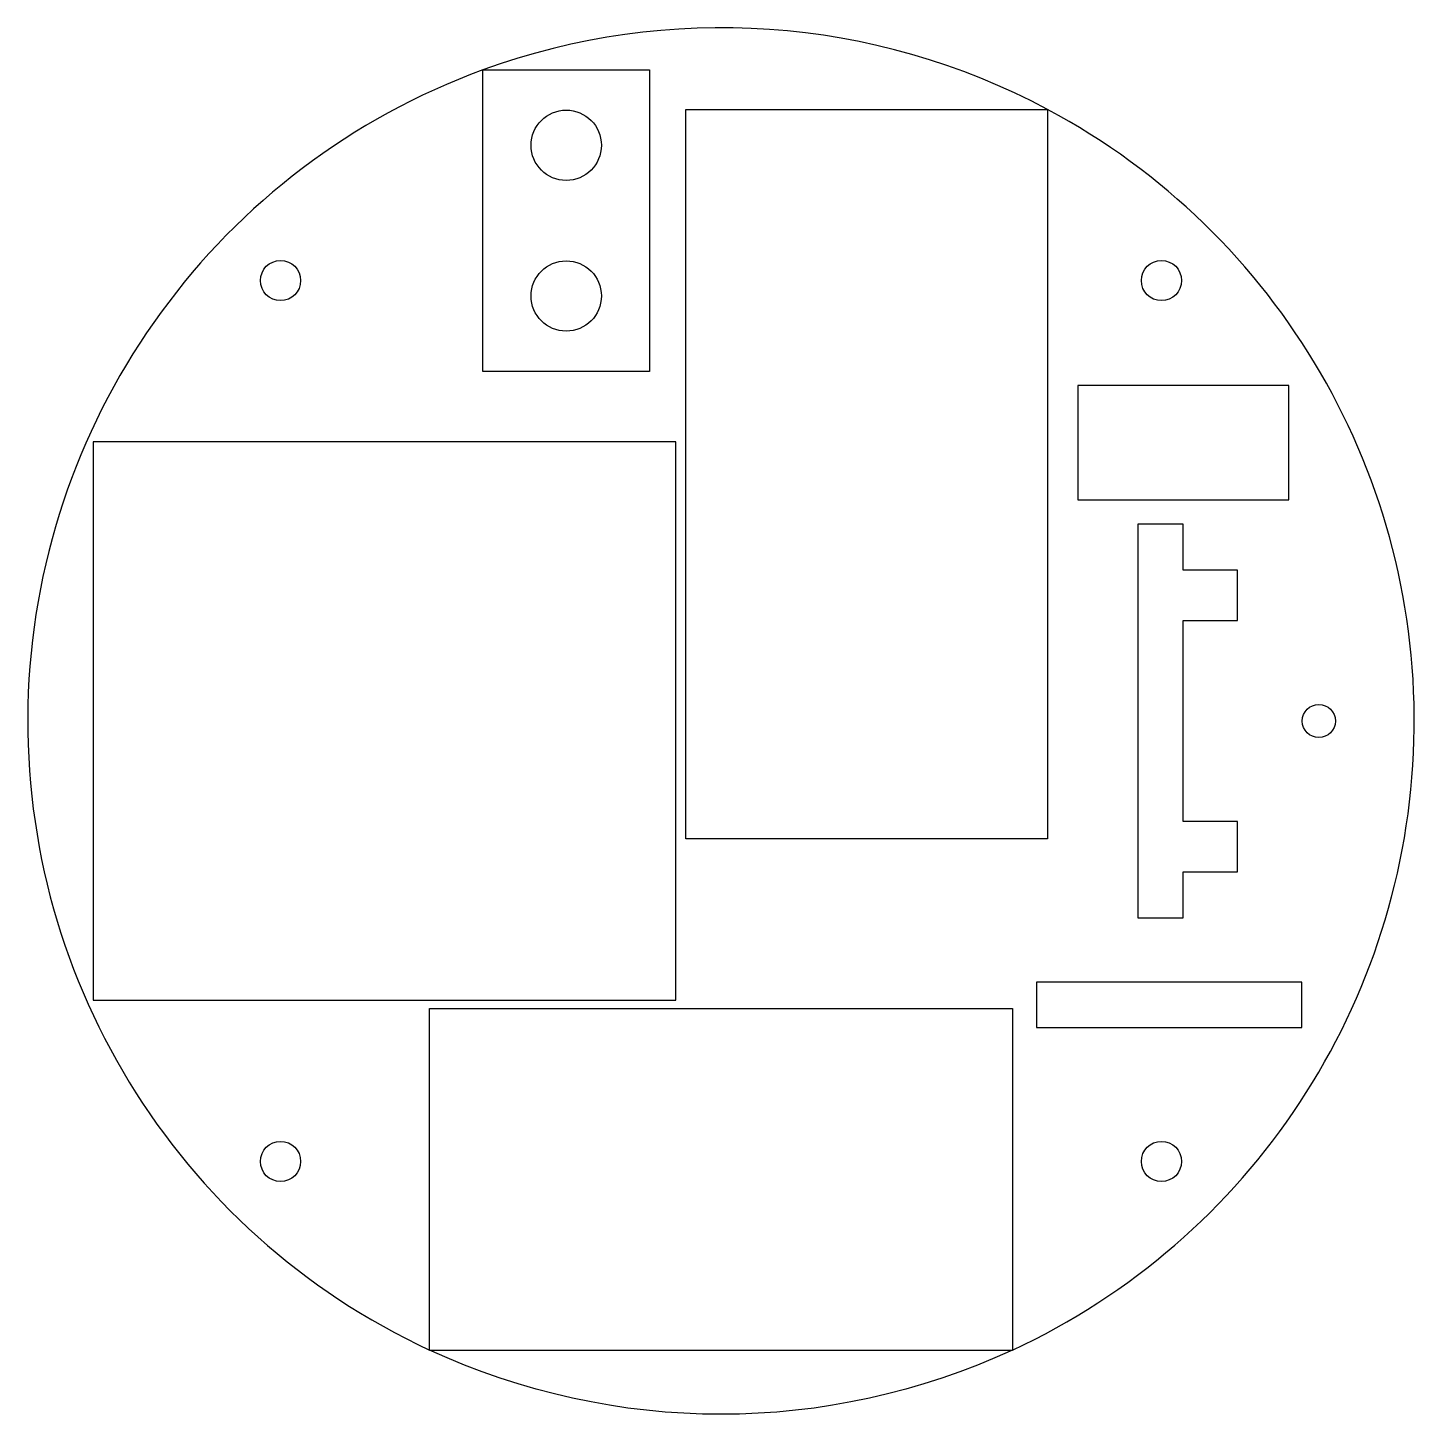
# Model space of a CAD drawing. Header units: millimetres. Extents: x -34.5 to 34.5, y -34.5 to 34.5.
import ezdxf

# ---------------------------------------------------------------- set-up
doc = ezdxf.new("R2010")
doc.units = ezdxf.units.MM
doc.layers.get('0').update_dxf_attribs({"linetype": 'CONTINUOUS'})

msp = doc.modelspace()

# ---------------------------------------------------------------- linework, layer by layer
for p, q in [((-11.853, 32.4), (-3.553, 32.4)), ((-11.853, 17.4), (-11.853, 32.4)), ((-3.553, 32.4), (-3.553, 17.4)), ((-1.75, -5.867), (-1.75, 30.433)), ((-1.75, 30.433), (16.25, 30.433)), ((16.25, 30.433), (16.25, -5.867)), ((-3.553, 17.4), (-11.853, 17.4)), ((16.25, -5.867), (-1.75, -5.867)), ((-14.5, -31.305), (-14.5, -14.305)), ((-14.5, -14.305), (14.5, -14.305)), ((14.5, -14.305), (14.5, -31.305))]:
    msp.add_line(p, q)
for points in [[(17.75, 16.7), (17.75, 11), (28.25, 11), (28.25, 16.7)], [(-2.25, 13.9), (-31.25, 13.9), (-31.25, -13.9), (-2.25, -13.9)], [(23, 5), (25.7, 5), (25.7, 7.5), (23, 7.5), (23, 9.8), (20.75, 9.8), (20.75, -9.8), (23, -9.8), (23, -7.5), (25.7, -7.5), (25.7, -5), (23, -5)], [(28.9, -13.005), (15.7, -13.005), (15.7, -15.255), (28.9, -15.255)]]:
    msp.add_lwpolyline(points, close=True)
msp.add_lwpolyline([(-14.5, -31.305), (14.5, -31.305, -0.220348)], format="xyb", close=True)
for centre, radius in [((-7.703, 28.65), 1.75), ((-21.92, 21.92), 1), ((-7.703, 21.15), 1.75), ((21.92, 21.92), 1), ((29.75, 0), 0.825), ((-21.92, -21.92), 1), ((21.92, -21.92), 1)]:
    msp.add_circle(centre, radius)
for start, end in [(61.89983, 110.09397), (110.09397, 245.14711), (-65.14711, 61.89983)]:
    msp.add_arc((0, 0), 34.5, start, end)

doc.saveas('drawing.dxf')
